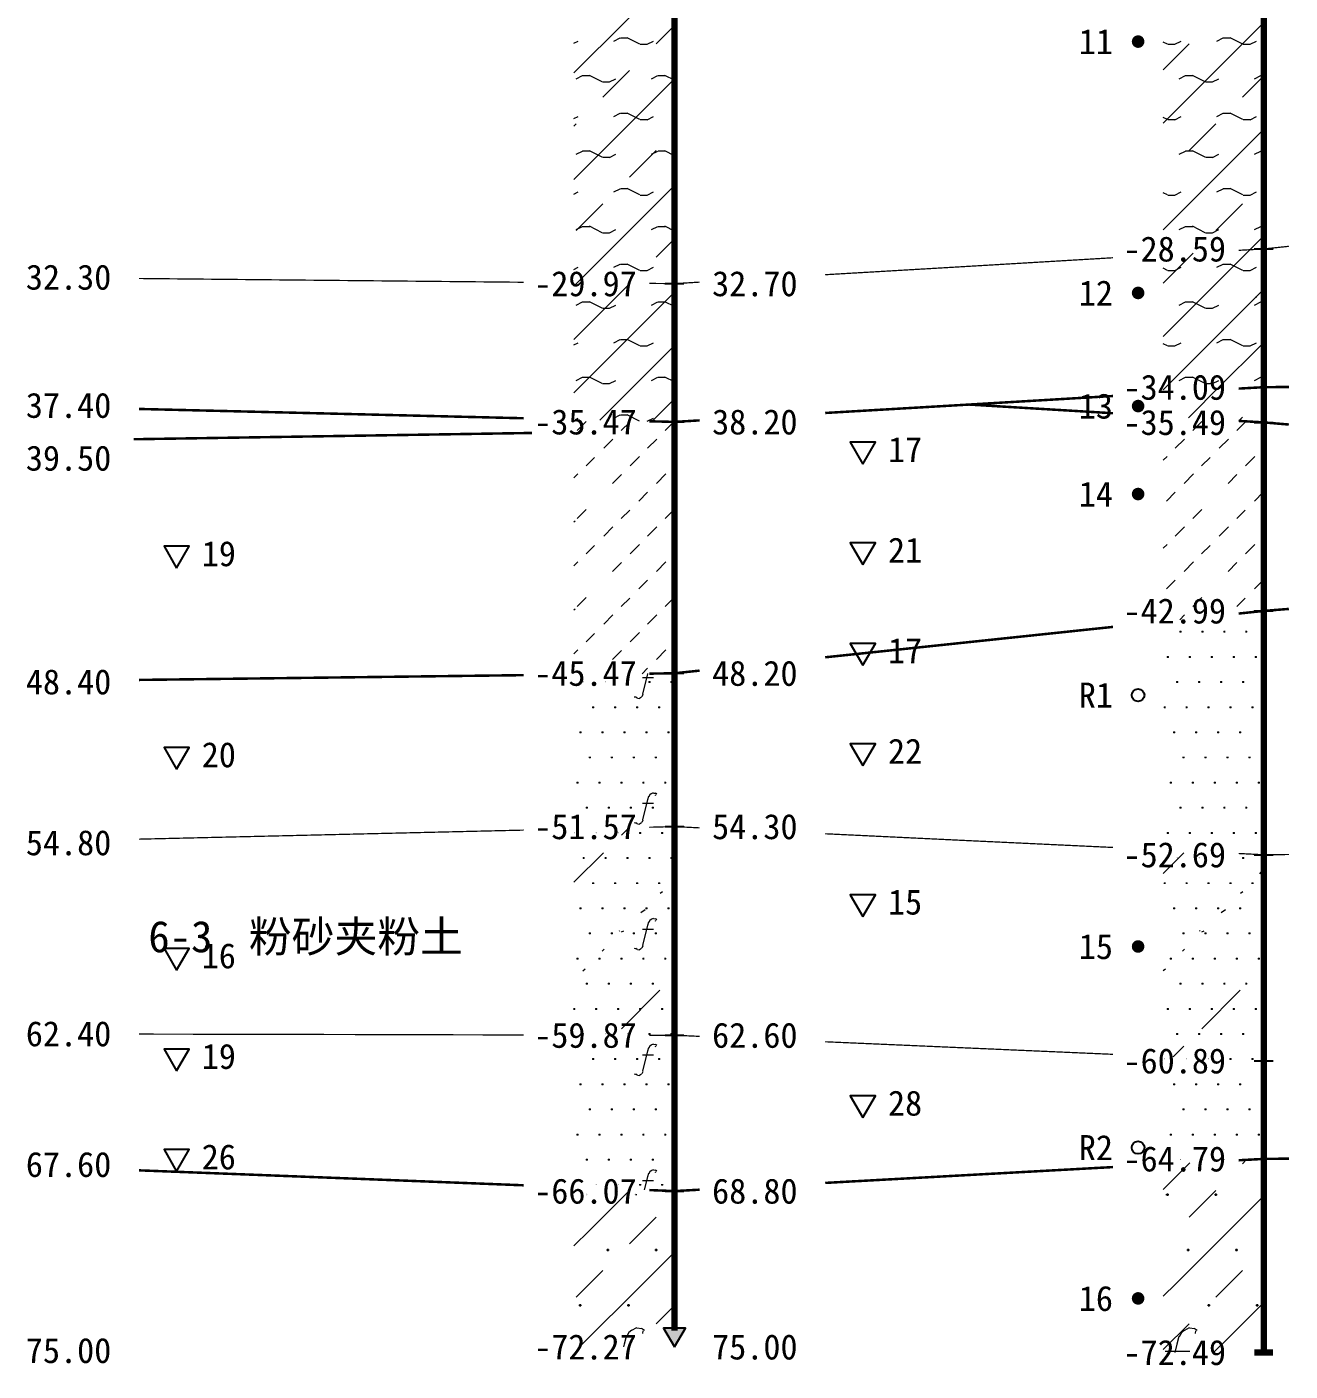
# Model space of a CAD drawing. Extents: x -37 to 3540, y -1485 to 297.
# Drawn here: x 1021.9 to 1122.5, y -231.8 to -124.9 of the extents above; entities that cross this region are included whole.
import ezdxf
from ezdxf.enums import TextEntityAlignment as Align

# ---------------------------------------------------------------- set-up
doc = ezdxf.new("R2010")
doc.units = 0
doc.layers.get('0').update_dxf_attribs({"linetype": 'CONTINUOUS'})
for name, color, linetype in [('CURVE', 200, 'CONTINUOUS'), ('HOLE', 41, 'CONTINUOUS'), ('SAMPLE', 1, 'CONTINUOUS'), ('STRATUM', 241, 'CONTINUOUS')]:
    doc.layers.add(name, color=color, linetype=linetype)
doc.layers.add('HATCH', color=7, linetype='CONTINUOUS', lineweight=13)
doc.styles.add('ST', font='')
doc.styles.get('ST').set_extended_font_data('SimSun')
pattern_1 = [(45, (761.2035, -297), (-4.24264, 4.24264), [10, 0]), (45, (762.2645, -300.182), (-2.12132, 6.36396), [3, -3]), (26.565, (762.2776, -297.2536), (5.999823, 5.999812), [0.567, -12.849]), (0, (761.7106, -297.2536), (0, 6), [0.567, -5.433]), (26.565, (759.6222, -297), (5.999823, 5.999812), [0.567, -12.849]), (0, (760.1293, -296.7464), (0, 6), [0.567, -5.433]), (153.435, (761.7106, -297.2536), (-5.999818, -5e-06), [1.134, -12.2826]), (26.565, (765.2776, -294.2536), (5.999823, 5.999812), [0.567, -12.849]), (0, (764.7106, -294.2536), (0, 6), [0.567, -5.433]), (26.565, (762.6222, -294), (5.999823, 5.999812), [0.567, -12.849]), (0, (763.1293, -293.7464), (0, 6), [0.567, -5.433]), (153.435, (764.7106, -294.2536), (-5.999818, -5e-06), [1.134, -12.2826])]
pattern_2 = [(45, (761.2035, -297), (-2.12132, 2.12132), [10, 0]), (26.565, (762.2776, -297.2536), (5.999823, 5.999812), [0.567, -12.849]), (0, (761.7106, -297.2536), (0, 6), [0.567, -5.433]), (26.565, (759.6222, -297), (5.999823, 5.999812), [0.567, -12.849]), (0, (760.1293, -296.7464), (0, 6), [0.567, -5.433]), (153.435, (761.7106, -297.2536), (-5.999818, -5e-06), [1.134, -12.2826]), (26.565, (765.2776, -294.2536), (5.999823, 5.999812), [0.567, -12.849]), (0, (764.7106, -294.2536), (0, 6), [0.567, -5.433]), (26.565, (762.6222, -294), (5.999823, 5.999812), [0.567, -12.849]), (0, (763.1293, -293.7464), (0, 6), [0.567, -5.433]), (153.435, (764.7106, -294.2536), (-5.999818, -5e-06), [1.134, -12.2826])]
pattern_3 = [(45, (761.2035, -297), (-6e-07, 6.99998), [0.9473, -8.9522]), (45, (762.6035, -295.6), (-6e-07, 6.99998), [0.9869, -8.9126]), (45, (764.0035, -294.2), (-6e-07, 6.99998), [1.06018, -8.83931]), (45, (765.4035, -292.8), (-6e-07, 6.99998), [0.94918, -8.95032]), (45, (766.8035, -291.4), (-6e-07, 6.99998), [1.0365, -8.863]), (45, (764.7035, -297), (-6e-07, 6.99998), [1.01335, -8.88615]), (45, (766.1035, -295.6), (-6e-07, 6.99998), [1.07896, -12.12037]), (45, (767.5035, -294.2), (-6e-07, 6.99998), [0.99882, -8.90067]), (45, (761.9035, -292.8), (-4e-07, 6.99998), [1.05533, -8.84416]), (45, (763.3035, -291.4), (-4e-07, 6.99998), [1.0365, -8.863])]
pattern_4 = [(82.875, (760.3688, -298.206), (0.0003693, 10.0001764), [0.0893, -80.5337]), (143.13, (760.4699, -298.2818), (-29.999964, 20.000054), [0.12627, -49.87373]), (172.875, (760.647, -298.304), (-70.0002457, 9.9996603), [0.17857, -80.44443]), (206.565, (760.8255, -298.2147), (-9.999705, -9.999687), [0.19954, -22.16046]), (243.435, (760.9148, -298.0363), (9e-06, -9.999696), [0.19954, -22.16146]), (255.964, (761.004, -297.679), (-0.0002, -9.999501), [0.36813, -40.86287]), (255.964, (761.314, -296.439), (-0.0002, -9.999501), [1.27838, -39.95262]), (255.964, (761.3826, -296.165), (-0.0002, -9.999501), [0.28235, -40.94865]), (216.87, (761.5728, -295.9108), (-9.999982, -10.000018), [0.12627, -49.87373]), (243.435, (761.472, -295.9865), (9e-06, -9.999696), [0.19954, -22.16146]), (206.565, (761.7513, -295.8215), (-9.999705, -9.999687), [0.19954, -22.16046]), (172.875, (761.9285, -295.8437), (-70.0002457, 9.9996603), [0.17857, -80.44443]), (143.13, (762.0295, -295.9194), (-29.999964, 20.000054), [0.12627, -49.87373]), (82.875, (762.0184, -296.008), (0.0003693, 10.0001764), [0.0893, -80.5337]), (0, (760.874, -296.66), (0, 10), [0.89286, -9.10714]), (0, (761.2285, -297), (1, 2), [0, -1.75]), (0, (761.2035, -296.975), (1, 2), [0, -1.75]), (0, (761.2035, -297), (1, 2), [0, -1.75]), (0, (761.1785, -297), (1, 2), [0, -1.75]), (0, (761.2035, -297.025), (1, 2), [0, -1.75])]
pattern_5 = [(45, (761.203, -297), (-2e-06, 15.39996), [4.3383, -17.4406]), (45, (767.392, -290.777), (-2e-06, 15.39996), [4.3861, -17.3928]), (45, (772.352, -285.819), (-2e-06, 15.39996), [3.98994, -17.78894]), (26.565, (761.2035, -289.3), (15.4, 15.4), [0.2123, -34.22315]), (36.8699, (762.7435, -287.76), (15.4, 15.4), [0.43504, -76.56496]), (315, (768.903, -281.653), (15.39996, 3e-06), [0.0727, -21.7062]), (26.565, (768.9035, -297), (15.4, 15.4), [0.31845, -34.117]), (26.565, (770.4435, -295.46), (15.4, 15.4), [0.2316, -34.20383]), (90, (771.213, -294.69), (-15.4, -1e-06), [0.0633, -15.3367]), (26.565, (771.9835, -293.92), (15.4, 15.4), [0.2002, -68.6707]), (36.8699, (773.5235, -292.38), (15.4, 15.4), [0.2435, -76.7565]), (45, (775.063, -290.84), (-5e-07, 15.39996), [0.24005, -21.53884]), (315, (776.414, -289.195), (15.39996, 3e-06), [0.0727, -21.7062]), (36.8699, (764.2835, -286.22), (15.4, 15.4), [0.22493, -76.77507]), (53.1301, (765.8235, -284.68), (30.8, 46.2), [0.29564, -76.70436]), (53.1301, (767.3635, -283.14), (30.8, 46.2), [0.27774, -76.72226])]
pattern_6 = [(45, (761.2035, -297), (-4.24264, 4.24264), [10, 0]), (45, (762.2645, -300.182), (-2.12132, 6.36396), [3, -3])]
pattern_7 = [(82.875, (759.3673, -299.6533), (0.000812, 22.000388), [0.1964, -177.1742]), (143.13, (759.5896, -299.82), (-65.99992, 44.00012), [0.2778, -109.7222]), (172.875, (759.9794, -299.8687), (-154.00054, 21.999253), [0.39285, -176.97775]), (206.565, (760.372, -299.672), (-21.99935, -21.9993), [0.439, -48.753]), (243.435, (760.568, -299.28), (2e-05, -21.99933), [0.439, -48.7552]), (255.964, (760.765, -298.494), (-0.00044, -21.9989), [0.8099, -89.8983]), (255.964, (761.447, -295.7656), (-0.00044, -21.9989), [2.8124, -87.8958]), (255.964, (761.5975, -295.163), (-0.00044, -21.9989), [0.6212, -90.087]), (216.87, (762.016, -294.6037), (-21.99996, -22.00004), [0.2778, -109.7222]), (243.435, (761.794, -294.77), (2e-05, -21.99933), [0.439, -48.7552]), (206.565, (762.409, -294.407), (-21.99935, -21.9993), [0.439, -48.753]), (172.875, (762.7985, -294.456), (-154.00054, 21.999253), [0.39285, -176.97775]), (143.13, (763.0207, -294.6228), (-65.99992, 44.00012), [0.2778, -109.7222]), (82.875, (762.9964, -294.8177), (0.000812, 22.000388), [0.1964, -177.1742]), (0, (760.478, -296.252), (0, 22), [1.9643, -20.0357]), (0, (761.2585, -297), (2.2, 4.4), [0, -3.85]), (0, (761.2035, -296.945), (2.2, 4.4), [0, -3.85]), (0, (761.2035, -297), (2.2, 4.4), [0, -3.85]), (0, (761.1485, -297), (2.2, 4.4), [0, -3.85]), (0, (761.2035, -297.055), (2.2, 4.4), [0, -3.85])]

# ---------------------------------------------------------------- blocks, each defined once
blk = doc.blocks.new('Trigon')
blk.add_hatch(color=256).paths.add_polyline_path([(-0.87, 1.5), (0, 0), (0.87, 1.5)])
blk.add_lwpolyline([(0, 0), (0.87, 1.5), (-0.87, 1.5)], close=True)
blk = doc.blocks.new('SampleSoilUndisturbed')
at = {"const_width": 0.5}
blk.add_lwpolyline([(-0.25, 0, 1), (0.25, 0, 1)], format="xyb", close=True, dxfattribs=at)
blk = doc.blocks.new('SampleSoilDisturbed')
blk.add_circle((0, 0), 0.5)
blk = doc.blocks.new('TrigonHollow')
blk.add_lwpolyline([(0, -1.15), (1, 0.58), (-1, 0.58)], close=True)

msp = doc.modelspace()

# ---------------------------------------------------------------- hatches: boundary and pattern name
at = {"layer": 'HATCH'}
h = msp.add_hatch(dxfattribs=at)
h.set_pattern_fill('YNFNT', color=251, style=0)
h.set_pattern_definition(pattern_1)
h.paths.add_polyline_path([(1120.35, -119.74), (1112.35, -119.83), (1112.35, -143.01), (1120.35, -142.54)])
h.paths.add_polyline_path([(1108.28, -144.02), (1117.84, -144.02), (1117.84, -141.09), (1108.28, -141.09)], flags=9)
h.paths.add_polyline_path([(1108.28, -121.22), (1117.84, -121.22), (1117.84, -118.29), (1108.28, -118.29)], flags=9)
h = msp.add_hatch(dxfattribs=at)
h.set_pattern_fill('YNFNT', color=251, style=0)
h.set_pattern_definition(pattern_1)
h.paths.add_polyline_path([(1073.44, -120.3), (1065.44, -120.14), (1065.44, -145.23), (1073.44, -145.3)])
h.paths.add_polyline_path([(1061.37, -146.79), (1070.93, -146.79), (1070.93, -143.86), (1061.37, -143.86)], flags=9)
h.paths.add_polyline_path([(1061.37, -121.79), (1070.93, -121.79), (1070.93, -118.87), (1061.37, -118.87)], flags=9)
h = msp.add_hatch(dxfattribs=at)
h.set_pattern_fill('YNNT', color=251, style=0)
h.set_pattern_definition(pattern_2)
h.paths.add_polyline_path([(1120.35, -142.54), (1112.35, -143.01), (1112.35, -154.01), (1120.35, -153.54)])
h.paths.add_polyline_path([(1108.28, -155.02), (1117.84, -155.02), (1117.84, -152.09), (1108.28, -152.09)], flags=9)
h.paths.add_polyline_path([(1108.28, -144.02), (1117.84, -144.02), (1117.84, -141.09), (1108.28, -141.09)], flags=9)
h = msp.add_hatch(dxfattribs=at)
h.set_pattern_fill('YNNT', color=251, style=0)
h.set_pattern_definition(pattern_2)
h.paths.add_polyline_path([(1073.44, -145.3), (1065.44, -145.23), (1065.44, -156.11), (1073.44, -156.3)])
h.paths.add_polyline_path([(1061.37, -157.79), (1070.93, -157.79), (1070.93, -154.86), (1061.37, -154.86)], flags=9)
h.paths.add_polyline_path([(1061.37, -146.79), (1070.93, -146.79), (1070.93, -143.86), (1061.37, -143.86)], flags=9)
h = msp.add_hatch(dxfattribs=at)
h.set_pattern_fill('FZNT', color=32, style=0)
h.set_pattern_definition(pattern_6)
h.paths.add_polyline_path([(1120.35, -153.54), (1112.35, -154.01), (1112.35, -155.85), (1120.35, -156.34)])
h.paths.add_polyline_path([(1108.28, -157.82), (1117.84, -157.82), (1117.84, -154.89), (1108.28, -154.89)], flags=9)
h.paths.add_polyline_path([(1108.28, -155.02), (1117.84, -155.02), (1117.84, -152.09), (1108.28, -152.09)], flags=9)
h = msp.add_hatch(dxfattribs=at)
h.set_pattern_fill('NZFT', color=52, style=0)
h.set_pattern_definition(pattern_3)
h.paths.add_polyline_path([(1073.44, -156.3), (1065.44, -156.11), (1065.44, -176.4), (1073.44, -176.3)])
h.paths.add_polyline_path([(1061.38, -177.79), (1070.92, -177.79), (1070.92, -174.89), (1061.38, -174.89)], flags=9)
h.paths.add_polyline_path([(1061.37, -157.79), (1070.93, -157.79), (1070.93, -154.86), (1061.37, -154.86)], flags=9)
h = msp.add_hatch(dxfattribs=at)
h.set_pattern_fill('NZFT', color=52, style=0)
h.set_pattern_definition(pattern_3)
h.paths.add_polyline_path([(1120.35, -156.34), (1112.35, -155.85), (1112.35, -172.18), (1120.35, -171.34)])
h.paths.add_polyline_path([(1108.28, -172.82), (1117.84, -172.82), (1117.84, -169.89), (1108.28, -169.89)], flags=9)
h.paths.add_polyline_path([(1108.28, -157.82), (1117.84, -157.82), (1117.84, -154.89), (1108.28, -154.89)], flags=9)
h = msp.add_hatch(dxfattribs=at)
h.set_pattern_fill('FS', color=142, style=0)
h.set_pattern_definition(pattern_4)
h.paths.add_polyline_path([(1120.35, -171.34), (1112.35, -172.18), (1112.35, -190.36), (1120.35, -190.74)])
h.paths.add_polyline_path([(1108.28, -192.22), (1117.84, -192.22), (1117.84, -189.29), (1108.28, -189.29)], flags=9)
h.paths.add_polyline_path([(1108.28, -172.82), (1117.84, -172.82), (1117.84, -169.89), (1108.28, -169.89)], flags=9)
h = msp.add_hatch(dxfattribs=at)
h.set_pattern_fill('FS', color=142, style=0)
h.set_pattern_definition(pattern_4)
h.paths.add_polyline_path([(1073.44, -176.3), (1065.44, -176.4), (1065.44, -188.69), (1073.44, -188.5)])
h.paths.add_polyline_path([(1061.37, -189.99), (1070.93, -189.99), (1070.93, -187.07), (1061.37, -187.07)], flags=9)
h.paths.add_polyline_path([(1061.38, -177.79), (1070.92, -177.79), (1070.92, -174.89), (1061.38, -174.89)], flags=9)
h = msp.add_hatch(dxfattribs=at)
h.set_pattern_fill('FS', color=142, style=0)
h.set_pattern_definition(pattern_4)
h.paths.add_polyline_path([(1073.44, -188.5), (1065.44, -188.69), (1065.44, -205.08), (1073.44, -205.1)])
h.paths.add_polyline_path([(1061.37, -206.59), (1070.93, -206.59), (1070.93, -203.66), (1061.37, -203.66)], flags=9)
h.paths.add_polyline_path([(1061.37, -189.99), (1070.93, -189.99), (1070.93, -187.07), (1061.37, -187.07)], flags=9)
h = msp.add_hatch(dxfattribs=at)
h.set_pattern_fill('SZFT', color=142, scale=2.2, style=0)
h.set_pattern_definition(pattern_5)
h.paths.add_polyline_path([(1073.44, -188.5), (1065.44, -188.69), (1065.44, -205.08), (1073.44, -205.1)])
h.paths.add_polyline_path([(1061.37, -206.59), (1070.93, -206.59), (1070.93, -203.66), (1061.37, -203.66)], flags=9)
h.paths.add_polyline_path([(1061.37, -189.99), (1070.93, -189.99), (1070.93, -187.07), (1061.37, -187.07)], flags=9)
h = msp.add_hatch(dxfattribs=at)
h.set_pattern_fill('FS', color=142, style=0)
h.set_pattern_definition(pattern_4)
h.paths.add_polyline_path([(1120.35, -190.74), (1112.35, -190.36), (1112.35, -206.79), (1120.35, -207.14)])
h.paths.add_polyline_path([(1108.28, -208.62), (1117.84, -208.62), (1117.84, -205.69), (1108.28, -205.69)], flags=9)
h.paths.add_polyline_path([(1108.28, -192.22), (1117.84, -192.22), (1117.84, -189.29), (1108.28, -189.29)], flags=9)
h = msp.add_hatch(dxfattribs=at)
h.set_pattern_fill('SZFT', color=142, scale=2.2, style=0)
h.set_pattern_definition(pattern_5)
h.paths.add_polyline_path([(1120.35, -190.74), (1112.35, -190.36), (1112.35, -206.79), (1120.35, -207.14)])
h.paths.add_polyline_path([(1108.28, -208.62), (1117.84, -208.62), (1117.84, -205.69), (1108.28, -205.69)], flags=9)
h.paths.add_polyline_path([(1108.28, -192.22), (1117.84, -192.22), (1117.84, -189.29), (1108.28, -189.29)], flags=9)
h = msp.add_hatch(dxfattribs=at)
h.set_pattern_fill('FS', color=142, style=0)
h.set_pattern_definition(pattern_4)
h.paths.add_polyline_path([(1073.44, -205.1), (1065.44, -205.08), (1065.44, -217.19), (1073.44, -217.5)])
h.paths.add_polyline_path([(1061.37, -218.99), (1070.93, -218.99), (1070.93, -216.06), (1061.37, -216.06)], flags=9)
h.paths.add_polyline_path([(1061.37, -206.59), (1070.93, -206.59), (1070.93, -203.66), (1061.37, -203.66)], flags=9)
h = msp.add_hatch(dxfattribs=at)
h.set_pattern_fill('FS', color=142, style=0)
h.set_pattern_definition(pattern_4)
h.paths.add_polyline_path([(1120.35, -207.14), (1112.35, -206.79), (1112.35, -215.37), (1120.35, -214.94)])
h.paths.add_polyline_path([(1108.28, -216.42), (1117.84, -216.42), (1117.84, -213.49), (1108.28, -213.49)], flags=9)
h.paths.add_polyline_path([(1108.28, -208.62), (1117.84, -208.62), (1117.84, -205.69), (1108.28, -205.69)], flags=9)
h = msp.add_hatch(dxfattribs=at)
h.set_pattern_fill('FZNT', color=32, style=0)
h.set_pattern_definition(pattern_6)
h.paths.add_polyline_path([(1120.35, -214.94), (1112.35, -215.37), (1112.35, -230.34), (1120.35, -230.34)])
h.paths.add_polyline_path([(1108.28, -231.82), (1117.84, -231.82), (1117.84, -228.89), (1108.28, -228.89)], flags=9)
h.paths.add_polyline_path([(1108.28, -216.42), (1117.84, -216.42), (1117.84, -213.49), (1108.28, -213.49)], flags=9)
h = msp.add_hatch(dxfattribs=at)
h.set_pattern_fill('FS', color=32, scale=2.2, style=0)
h.set_pattern_definition(pattern_7)
h.paths.add_polyline_path([(1120.35, -214.94), (1112.35, -215.37), (1112.35, -230.34), (1120.35, -230.34)])
h.paths.add_polyline_path([(1108.28, -231.82), (1117.84, -231.82), (1117.84, -228.89), (1108.28, -228.89)], flags=9)
h.paths.add_polyline_path([(1108.28, -216.42), (1117.84, -216.42), (1117.84, -213.49), (1108.28, -213.49)], flags=9)
h = msp.add_hatch(dxfattribs=at)
h.set_pattern_fill('FZNT', color=32, style=0)
h.set_pattern_definition(pattern_6)
h.paths.add_polyline_path([(1073.44, -217.5), (1065.44, -217.19), (1065.44, -229.9), (1073.44, -229.9), (1072.58, -228.4), (1073.44, -228.4)])
h.paths.add_polyline_path([(1061.38, -231.39), (1070.92, -231.39), (1070.92, -228.49), (1061.38, -228.49)], flags=9)
h.paths.add_polyline_path([(1061.37, -218.99), (1070.93, -218.99), (1070.93, -216.06), (1061.37, -216.06)], flags=9)
h = msp.add_hatch(dxfattribs=at)
h.set_pattern_fill('FS', color=32, scale=2.2, style=0)
h.set_pattern_definition(pattern_7)
h.paths.add_polyline_path([(1073.44, -217.5), (1065.44, -217.19), (1065.44, -229.9), (1073.44, -229.9), (1072.58, -228.4), (1073.44, -228.4)])
h.paths.add_polyline_path([(1061.38, -231.39), (1070.92, -231.39), (1070.92, -228.49), (1061.38, -228.49)], flags=9)
h.paths.add_polyline_path([(1061.37, -218.99), (1070.93, -218.99), (1070.93, -216.06), (1061.37, -216.06)], flags=9)

# ---------------------------------------------------------------- linework, layer by layer
at = {"layer": 'HOLE', "linetype": 'Continuous', "const_width": 0.5}
for points in [[(1073.44, -79.9), (1073.44, -228.6)], [(1120.35, -80.34), (1120.35, -230.34)], [(1119.6, -230.34), (1121.1, -230.34)]]:
    msp.add_lwpolyline(points, dxfattribs=at)
at = {"layer": 'HOLE', "linetype": 'Continuous'}
for points in [[(1119.6, -142.54), (1121.1, -142.54)], [(1072.69, -145.3), (1074.19, -145.3)], [(1119.6, -153.54), (1121.1, -153.54)], [(1072.69, -156.3), (1074.19, -156.3)], [(1119.6, -156.34), (1121.1, -156.34)], [(1119.6, -171.34), (1121.1, -171.34)], [(1072.69, -176.3), (1074.19, -176.3)], [(1072.69, -188.5), (1074.19, -188.5)], [(1119.6, -190.74), (1121.1, -190.74)], [(1072.69, -205.1), (1074.19, -205.1)], [(1119.6, -207.14), (1121.1, -207.14)], [(1119.6, -214.94), (1121.1, -214.94)], [(1072.69, -217.5), (1074.19, -217.5)]]:
    msp.add_lwpolyline(points, dxfattribs=at)
at = {"layer": 'STRATUM', "linetype": 'Continuous'}
for points, const_width in [([(1085.44, -144.59), (1096.9, -143.92), (1108.35, -143.24)], 0.1), ([(1118.35, -142.65), (1120.35, -142.54), (1122.35, -142.33)], 0.1), ([(1030.81, -144.89), (1046.13, -145.04), (1061.44, -145.19)], 0.1), ([(1071.44, -145.28), (1073.44, -145.3), (1075.44, -145.18)], 0.1), ([(1118.35, -153.65), (1120.35, -153.54), (1122.35, -153.52)], 0.2), ([(1085.44, -155.59), (1096.9, -154.92), (1108.35, -154.24)], 0.2), ([(1096.9, -154.92), (1108.35, -155.61)], 0.2), ([(1030.81, -155.27), (1046.13, -155.64), (1061.44, -156.01)], 0.2), ([(1071.44, -156.25), (1073.44, -156.3), (1075.44, -156.18)], 0.2), ([(1118.35, -156.22), (1120.35, -156.34), (1122.35, -156.51)], 0.2), ([(1030.39, -157.68), (1030.39, -157.68), (1062.1, -157.18)], 0.2), ([(1118.35, -171.55), (1120.35, -171.34), (1122.35, -171.18)], 0.2), ([(1085.44, -175.03), (1096.9, -173.82), (1108.35, -172.61)], 0.2), ([(1030.81, -176.83), (1046.13, -176.64), (1061.44, -176.45)], 0.2), ([(1071.44, -176.33), (1073.44, -176.3), (1075.44, -176.09)], 0.2), ([(1030.81, -189.5), (1046.13, -189.14), (1061.44, -188.78)], 0.1), ([(1071.44, -188.55), (1073.44, -188.5), (1075.44, -188.6)], 0.1), ([(1085.44, -189.07), (1096.9, -189.62), (1108.35, -190.16)], 0.1), ([(1118.35, -190.64), (1120.35, -190.74), (1122.35, -190.72)], 0.1), ([(1030.81, -205.01), (1046.13, -205.04), (1061.44, -205.08)], 0.1), ([(1071.44, -205.1), (1073.44, -205.1), (1075.44, -205.19)], 0.1), ([(1085.44, -205.62), (1096.9, -206.12), (1108.35, -206.62)], 0.1), ([(1118.35, -215.05), (1120.35, -214.94), (1122.35, -214.92)], 0.2), ([(1030.81, -215.85), (1046.13, -216.44), (1061.44, -217.04)], 0.2), ([(1085.44, -216.85), (1096.9, -216.22), (1108.35, -215.59)], 0.2), ([(1071.44, -217.42), (1073.44, -217.5), (1075.44, -217.39)], 0.2)]:
    msp.add_lwpolyline(points, dxfattribs=dict(at, const_width=const_width))

# ---------------------------------------------------------------- block references
at = {"layer": 'CURVE'}
for p in [(1088.44, -158.5), (1033.81, -166.78), (1088.44, -166.5), (1088.44, -174.5), (1033.81, -182.78), (1088.44, -182.5), (1088.44, -194.5), (1033.81, -198.78), (1033.81, -206.78), (1088.44, -210.5), (1033.81, -214.78)]:
    msp.add_blockref('TrigonHollow', p, dxfattribs=at)
at = {"layer": 'HOLE'}
msp.add_blockref('Trigon', (1073.44, -229.9), dxfattribs=at)
at = {"layer": 'SAMPLE'}
for name, p in [('SampleSoilUndisturbed', (1110.35, -126.04)), ('SampleSoilUndisturbed', (1110.35, -146.04)), ('SampleSoilUndisturbed', (1110.35, -155.04)), ('SampleSoilUndisturbed', (1110.35, -162.04)), ('SampleSoilDisturbed', (1110.35, -178.04)), ('SampleSoilUndisturbed', (1110.35, -198.04)), ('SampleSoilDisturbed', (1110.35, -214.04)), ('SampleSoilUndisturbed', (1110.35, -226.04))]:
    msp.add_blockref(name, p, dxfattribs=at)

# ---------------------------------------------------------------- texts
at = {"layer": 'CURVE', "style": 'ST'}
for s, p in [('17', (1090.44, -158.5)), ('21', (1090.44, -166.5)), ('19', (1035.81, -166.78)), ('17', (1090.44, -174.5)), ('20', (1035.81, -182.78)), ('22', (1090.44, -182.5)), ('15', (1090.44, -194.5)), ('16', (1035.81, -198.78)), ('19', (1035.81, -206.78)), ('28', (1090.44, -210.5)), ('26', (1035.81, -214.78))]:
    msp.add_text(s, height=2, dxfattribs=at).set_placement(p, align=Align.MIDDLE_LEFT)
at = {"layer": 'HOLE', "style": 'ST'}
for s, p in [('-28.59', (1117.35, -142.54)), ('-29.97', (1070.44, -145.3)), ('-34.09', (1117.35, -153.54)), ('-35.47', (1070.44, -156.3)), ('-35.49', (1117.35, -156.34)), ('-42.99', (1117.35, -171.34)), ('-45.47', (1070.44, -176.3)), ('-51.57', (1070.44, -188.5)), ('-52.69', (1117.35, -190.74)), ('-59.87', (1070.44, -205.1)), ('-60.89', (1117.35, -207.14)), ('-64.79', (1117.35, -214.94)), ('-66.07', (1070.44, -217.5)), ('-72.27', (1070.44, -229.9)), ('-72.49', (1117.35, -230.34))]:
    msp.add_text(s, height=2, dxfattribs=at).set_placement(p, align=Align.MIDDLE_RIGHT)
for s, p in [('32.30', (1021.81, -144.78)), ('32.70', (1076.44, -145.3)), ('37.40', (1021.81, -154.98)), ('38.20', (1076.44, -156.3)), ('39.50', (1021.81, -159.18)), ('48.20', (1076.44, -176.3)), ('48.40', (1021.81, -176.98)), ('54.30', (1076.44, -188.5)), ('54.80', (1021.81, -189.78)), ('62.40', (1021.81, -204.98)), ('62.60', (1076.44, -205.1)), ('67.60', (1021.81, -215.38)), ('68.80', (1076.44, -217.5)), ('75.00', (1021.81, -230.18)), ('75.00', (1076.44, -229.9))]:
    msp.add_text(s, height=2, dxfattribs=at).set_placement(p, align=Align.MIDDLE_LEFT)
at = {"layer": 'SAMPLE', "style": 'ST'}
for s, p in [('11', (1108.35, -126.04)), ('12', (1108.35, -146.04)), ('13', (1108.35, -155.04)), ('14', (1108.35, -162.04)), ('R1', (1108.35, -178.04)), ('15', (1108.35, -198.04)), ('R2', (1108.35, -214.04)), ('16', (1108.35, -226.04))]:
    msp.add_text(s, height=2, dxfattribs=at).set_placement(p, align=Align.MIDDLE_RIGHT)
at = {"layer": 'STRATUM', "style": 'ST'}
for s, p in [('粉砂夹粉土', (1039.56, -197.25)), ('6-3', (1031.56, -197.25))]:
    msp.add_text(s, height=2.5, dxfattribs=at).set_placement(p, align=Align.MIDDLE_LEFT)

doc.saveas('drawing.dxf')
